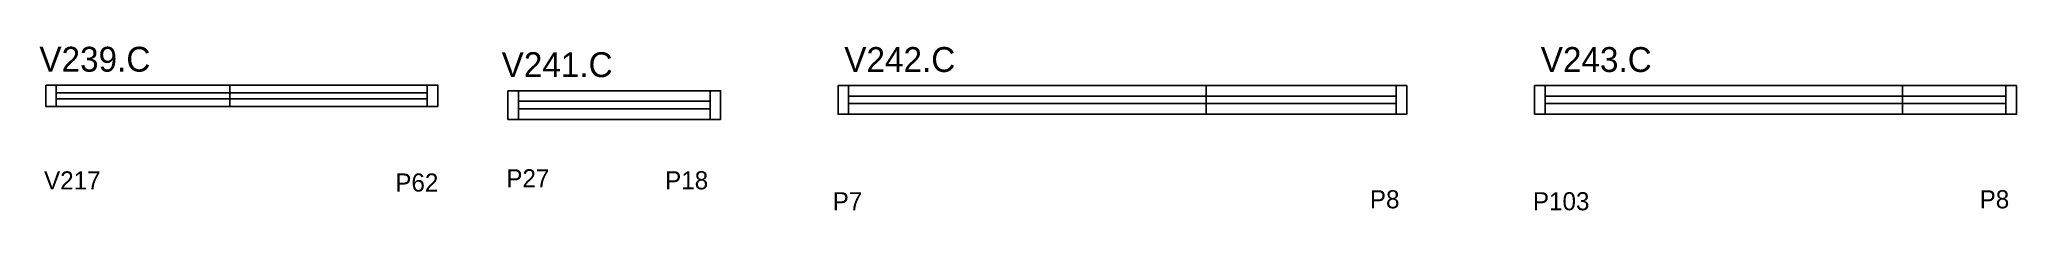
# Model space of a CAD drawing. Header units: metres. Extents: x 1668 to 2978, y 15159 to 15268.
import ezdxf

# ---------------------------------------------------------------- set-up
doc = ezdxf.new("R2010")
doc.units = ezdxf.units.M
for name, color, linetype in [('5', 7, 'Continuous'), ('NOMENCLATURA', 7, 'Continuous'), ('Painéis', 7, 'Continuous'), ('SARR_2.2x7', 7, 'Continuous'), ('SARR_EDITAR', 7, 'Continuous')]:
    doc.layers.add(name, color=color, linetype=linetype)

msp = doc.modelspace()

# ---------------------------------------------------------------- linework, layer by layer
at = {"layer": 'Painéis', "color": 7, "lineweight": 25}
msp.add_line((1793.7, 15227.9), (1793.7, 15241.9), dxfattribs=at)
for points in [[(1671.7, 15241.9), (1671.7, 15227.9), (1931.7, 15227.9), (1931.7, 15241.9), (1671.7, 15241.9)], [(1978.2, 15238.3), (1978.2, 15219.3), (2119.2, 15219.3), (2119.2, 15238.3), (1978.2, 15238.3)]]:
    msp.add_lwpolyline(points, dxfattribs=at)
for points in [[(2441.1, 15222.7), (2197.1, 15222.7), (2197.1, 15241.7), (2441.1, 15241.7)], [(2441.1, 15241.7), (2574.1, 15241.7), (2574.1, 15222.7), (2441.1, 15222.7)], [(2902.9, 15222.7), (2658.9, 15222.7), (2658.9, 15241.7), (2902.9, 15241.7)], [(2902.9, 15241.7), (2978.4, 15241.7), (2978.4, 15222.7), (2902.9, 15222.7)]]:
    msp.add_lwpolyline(points, close=True, dxfattribs=at)
at = {"layer": 'SARR_2.2x7', "color": 7, "lineweight": 25}
for p, q in [((1678.7, 15241.9), (1678.7, 15227.9)), ((1924.7, 15241.9), (1924.7, 15227.9)), ((1985.2, 15238.3), (1985.2, 15219.3)), ((2112.2, 15238.3), (2112.2, 15219.3)), ((2204.1, 15241.7), (2204.1, 15222.7)), ((2441.1, 15234.7), (2204.1, 15234.7)), ((2567.1, 15234.7), (2441.1, 15234.7)), ((2567.1, 15241.7), (2567.1, 15222.7)), ((2665.9, 15241.7), (2665.9, 15222.7)), ((2902.9, 15234.7), (2665.9, 15234.7)), ((2971.4, 15234.7), (2902.9, 15234.7)), ((2971.4, 15241.7), (2971.4, 15222.7)), ((2112.2, 15231.3), (1985.2, 15231.3)), ((1985.2, 15226.3), (2112.2, 15226.3)), ((2204.1, 15229.7), (2441.1, 15229.7)), ((2441.1, 15229.7), (2567.1, 15229.7)), ((2665.9, 15229.7), (2902.9, 15229.7)), ((2902.9, 15229.7), (2971.4, 15229.7))]:
    msp.add_line(p, q, dxfattribs=at)
at = {"layer": 'SARR_EDITAR', "color": 7, "lineweight": 25}
for p, q in [((1924.7, 15236.9), (1678.7, 15236.9)), ((1678.7, 15232.9), (1924.7, 15232.9))]:
    msp.add_line(p, q, dxfattribs=at)

# ---------------------------------------------------------------- texts
at = {"layer": '5', "color": 7, "lineweight": 25}
for s, p in [('V217', (1670.6, 15172.8)), ('P62', (1903.5, 15171.4)), ('P27', (1977.1, 15174.2)), ('P18', (2082.4, 15172.9)), ('P7', (2193.5, 15159)), ('P8', (2549.7, 15160.3)), ('P103', (2657.8, 15159)), ('P8', (2954, 15160.3))]:
    msp.add_text(s, height=12, dxfattribs=at).set_placement(p)
at = {"layer": 'NOMENCLATURA', "color": 7, "lineweight": 25}
for s, p in [('V239.C', (1667.5, 15250.9)), ('V241.C', (1974, 15247.3)), ('V242.C', (2201.2, 15250.7)), ('V243.C', (2663, 15250.7))]:
    msp.add_text(s, height=16.5, dxfattribs=at).set_placement(p)

doc.saveas('drawing.dxf')
